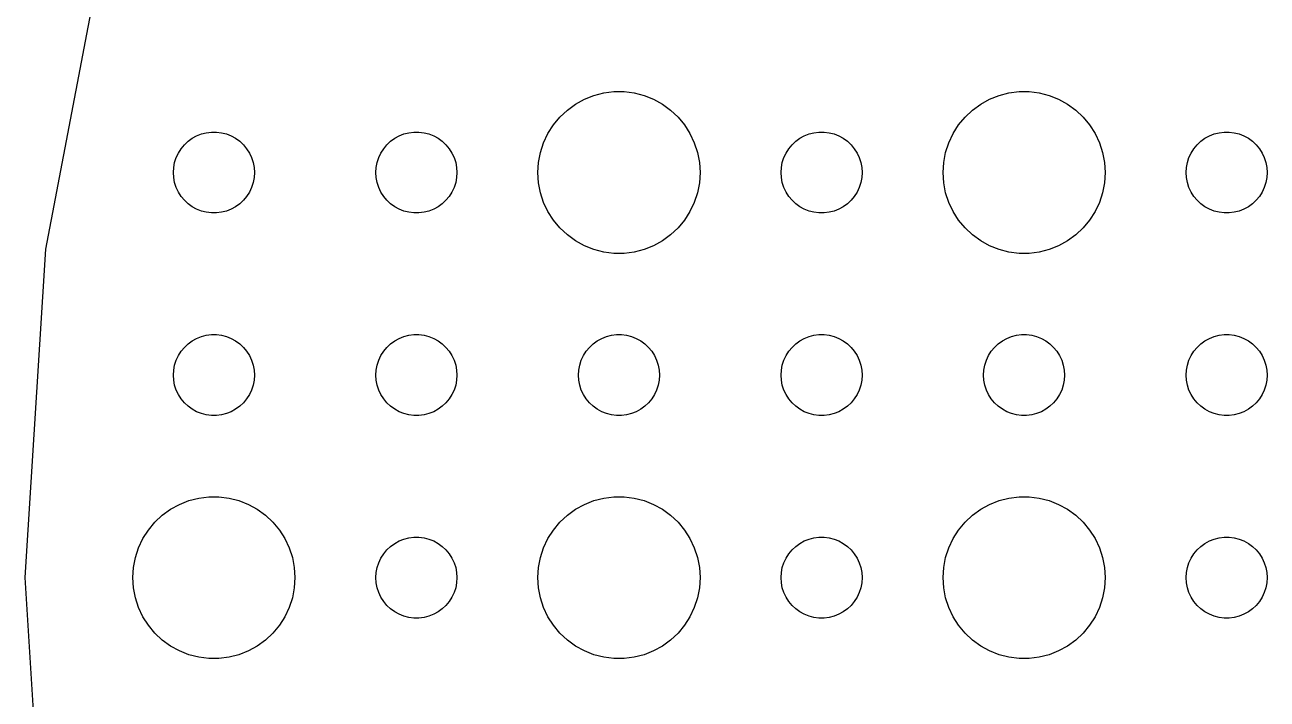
# Model space of a CAD drawing. Header units: metres. Extents: x -97 to 97, y -97 to 97.
# Drawn here: x -97 to -51, y -4.5 to 20.47 of the extents above; entities that cross this region are included whole.
import ezdxf

# ---------------------------------------------------------------- set-up
doc = ezdxf.new("R2010")
doc.units = ezdxf.units.M

msp = doc.modelspace()

# ---------------------------------------------------------------- linework, layer by layer
for p, q in [((-93.9526, 24.1229), (-96.2351, 12.1573)), ((-75.927, 17.8532), (-75.5621, 17.9469)), ((-75.5621, 17.9469), (-75.1884, 17.9941)), ((-75.1884, 17.9941), (-74.8116, 17.9941)), ((-74.8116, 17.9941), (-74.4379, 17.9469)), ((-74.4379, 17.9469), (-74.073, 17.8532)), ((-60.927, 17.8532), (-60.5621, 17.9469)), ((-60.5621, 17.9469), (-60.1884, 17.9941)), ((-60.1884, 17.9941), (-59.8116, 17.9941)), ((-59.8116, 17.9941), (-59.4379, 17.9469)), ((-59.4379, 17.9469), (-59.0729, 17.8532)), ((-76.9123, 17.3115), (-76.6075, 17.533)), ((-76.6075, 17.533), (-76.2773, 17.7145)), ((-76.2773, 17.7145), (-75.927, 17.8532)), ((-74.073, 17.8532), (-73.7227, 17.7145)), ((-73.7227, 17.7145), (-73.3925, 17.533)), ((-73.3925, 17.533), (-73.0877, 17.3115)), ((-61.9123, 17.3115), (-61.6075, 17.533)), ((-61.6075, 17.533), (-61.2773, 17.7145)), ((-61.2773, 17.7145), (-60.927, 17.8532)), ((-59.0729, 17.8532), (-58.7227, 17.7145)), ((-58.7227, 17.7145), (-58.3925, 17.533)), ((-58.3925, 17.533), (-58.0877, 17.3115)), ((-77.427, 16.7634), (-77.1869, 17.0536)), ((-77.1869, 17.0536), (-76.9123, 17.3115)), ((-73.0877, 17.3115), (-72.8131, 17.0536)), ((-72.8131, 17.0536), (-72.573, 16.7634)), ((-62.427, 16.7634), (-62.1869, 17.0536)), ((-62.1869, 17.0536), (-61.9123, 17.3115)), ((-58.0877, 17.3115), (-57.8131, 17.0536)), ((-57.8131, 17.0536), (-57.5729, 16.7634)), ((-77.6289, 16.4453), (-77.427, 16.7634)), ((-72.573, 16.7634), (-72.3711, 16.4453)), ((-62.6289, 16.4453), (-62.427, 16.7634)), ((-57.5729, 16.7634), (-57.3711, 16.4453)), ((-91.0934, 16.0268), (-90.9561, 16.1558)), ((-90.9561, 16.1558), (-90.8037, 16.2665)), ((-90.8037, 16.2665), (-90.6387, 16.3572)), ((-90.6387, 16.3572), (-90.4635, 16.4266)), ((-90.4635, 16.4266), (-90.2811, 16.4734)), ((-90.2811, 16.4734), (-90.0942, 16.497)), ((-90.0942, 16.497), (-89.9058, 16.497)), ((-89.9058, 16.497), (-89.7189, 16.4734)), ((-89.7189, 16.4734), (-89.5365, 16.4266)), ((-89.5365, 16.4266), (-89.3613, 16.3572)), ((-89.3613, 16.3572), (-89.1963, 16.2665)), ((-89.1963, 16.2665), (-89.0439, 16.1558)), ((-89.0439, 16.1558), (-88.9065, 16.0268)), ((-83.5934, 16.0268), (-83.4561, 16.1558)), ((-83.4561, 16.1558), (-83.3037, 16.2665)), ((-83.3037, 16.2665), (-83.1387, 16.3572)), ((-83.1387, 16.3572), (-82.9635, 16.4266)), ((-82.9635, 16.4266), (-82.7811, 16.4734)), ((-82.7811, 16.4734), (-82.5942, 16.497)), ((-82.5942, 16.497), (-82.4058, 16.497)), ((-82.4058, 16.497), (-82.2189, 16.4734)), ((-82.2189, 16.4734), (-82.0365, 16.4266)), ((-82.0365, 16.4266), (-81.8613, 16.3572)), ((-81.8613, 16.3572), (-81.6963, 16.2665)), ((-81.6963, 16.2665), (-81.5439, 16.1558)), ((-81.5439, 16.1558), (-81.4065, 16.0268)), ((-77.9057, 15.7461), (-77.7893, 16.1044)), ((-77.7893, 16.1044), (-77.6289, 16.4453)), ((-72.3711, 16.4453), (-72.2107, 16.1044)), ((-72.2107, 16.1044), (-72.0943, 15.7461)), ((-68.5934, 16.0268), (-68.4561, 16.1558)), ((-68.4561, 16.1558), (-68.3037, 16.2665)), ((-68.3037, 16.2665), (-68.1387, 16.3572)), ((-68.1387, 16.3572), (-67.9635, 16.4266)), ((-67.9635, 16.4266), (-67.7811, 16.4734)), ((-67.7811, 16.4734), (-67.5942, 16.497)), ((-67.5942, 16.497), (-67.4058, 16.497)), ((-67.4058, 16.497), (-67.2189, 16.4734)), ((-67.2189, 16.4734), (-67.0365, 16.4266)), ((-67.0365, 16.4266), (-66.8613, 16.3572)), ((-66.8613, 16.3572), (-66.6963, 16.2665)), ((-66.6963, 16.2665), (-66.5439, 16.1558)), ((-66.5439, 16.1558), (-66.4065, 16.0268)), ((-62.9057, 15.7461), (-62.7893, 16.1044)), ((-62.7893, 16.1044), (-62.6289, 16.4453)), ((-57.3711, 16.4453), (-57.2107, 16.1044)), ((-57.2107, 16.1044), (-57.0942, 15.7461)), ((-53.5934, 16.0268), (-53.4561, 16.1558)), ((-53.4561, 16.1558), (-53.3037, 16.2665)), ((-53.3037, 16.2665), (-53.1387, 16.3572)), ((-53.1387, 16.3572), (-52.9635, 16.4266)), ((-52.9635, 16.4266), (-52.7811, 16.4734)), ((-52.7811, 16.4734), (-52.5942, 16.497)), ((-52.5942, 16.497), (-52.4058, 16.497)), ((-52.4058, 16.497), (-52.2189, 16.4734)), ((-52.2189, 16.4734), (-52.0365, 16.4266)), ((-52.0365, 16.4266), (-51.8613, 16.3572)), ((-51.8613, 16.3572), (-51.6963, 16.2665)), ((-51.6963, 16.2665), (-51.5439, 16.1558)), ((-51.5439, 16.1558), (-51.4065, 16.0268)), ((-91.3947, 15.5522), (-91.3145, 15.7226)), ((-91.3145, 15.7226), (-91.2135, 15.8817)), ((-91.2135, 15.8817), (-91.0934, 16.0268)), ((-88.9065, 16.0268), (-88.7865, 15.8817)), ((-88.7865, 15.8817), (-88.6855, 15.7226)), ((-88.6855, 15.7226), (-88.6053, 15.5522)), ((-83.8947, 15.5522), (-83.8145, 15.7226)), ((-83.8145, 15.7226), (-83.7135, 15.8817)), ((-83.7135, 15.8817), (-83.5934, 16.0268)), ((-81.4065, 16.0268), (-81.2865, 15.8817)), ((-81.2865, 15.8817), (-81.1855, 15.7226)), ((-81.1855, 15.7226), (-81.1053, 15.5522)), ((-77.9763, 15.376), (-77.9057, 15.7461)), ((-72.0943, 15.7461), (-72.0237, 15.376)), ((-68.8947, 15.5522), (-68.8145, 15.7226)), ((-68.8145, 15.7226), (-68.7135, 15.8817)), ((-68.7135, 15.8817), (-68.5934, 16.0268)), ((-66.4065, 16.0268), (-66.2865, 15.8817)), ((-66.2865, 15.8817), (-66.1855, 15.7226)), ((-66.1855, 15.7226), (-66.1053, 15.5522)), ((-62.9763, 15.376), (-62.9057, 15.7461)), ((-57.0942, 15.7461), (-57.0237, 15.376)), ((-53.8947, 15.5522), (-53.8145, 15.7226)), ((-53.8145, 15.7226), (-53.7135, 15.8817)), ((-53.7135, 15.8817), (-53.5934, 16.0268)), ((-51.4065, 16.0268), (-51.2865, 15.8817)), ((-51.2865, 15.8817), (-51.1855, 15.7226)), ((-51.1855, 15.7226), (-51.1053, 15.5522)), ((-91.5, 15), (-91.4882, 15.188)), ((-91.4882, 15.188), (-91.4529, 15.373)), ((-91.4529, 15.373), (-91.3947, 15.5522)), ((-88.6053, 15.5522), (-88.5471, 15.373)), ((-88.5471, 15.373), (-88.5118, 15.188)), ((-88.5118, 15.188), (-88.5, 15)), ((-84, 15), (-83.9882, 15.188)), ((-83.9882, 15.188), (-83.9529, 15.373)), ((-83.9529, 15.373), (-83.8947, 15.5522)), ((-81.1053, 15.5522), (-81.0471, 15.373)), ((-81.0471, 15.373), (-81.0118, 15.188)), ((-81.0118, 15.188), (-81, 15)), ((-78, 15), (-77.9763, 15.376)), ((-72.0237, 15.376), (-72, 15)), ((-69, 15), (-68.9882, 15.188)), ((-68.9882, 15.188), (-68.9529, 15.373)), ((-68.9529, 15.373), (-68.8947, 15.5522)), ((-66.1053, 15.5522), (-66.0471, 15.373)), ((-66.0471, 15.373), (-66.0118, 15.188)), ((-66.0118, 15.188), (-66, 15)), ((-63, 15), (-62.9763, 15.376)), ((-57.0237, 15.376), (-57, 15)), ((-54, 15), (-53.9882, 15.188)), ((-53.9882, 15.188), (-53.9529, 15.373)), ((-53.9529, 15.373), (-53.8947, 15.5522)), ((-51.1053, 15.5522), (-51.0471, 15.373)), ((-51.0471, 15.373), (-51.0118, 15.188)), ((-51.0118, 15.188), (-51, 15)), ((-91.4882, 14.812), (-91.5, 15)), ((-91.4529, 14.627), (-91.4882, 14.812)), ((-88.5118, 14.812), (-88.5471, 14.627)), ((-88.5, 15), (-88.5118, 14.812)), ((-83.9882, 14.812), (-84, 15)), ((-83.9529, 14.627), (-83.9882, 14.812)), ((-81.0118, 14.812), (-81.0471, 14.627)), ((-81, 15), (-81.0118, 14.812)), ((-77.9763, 14.624), (-78, 15)), ((-72, 15), (-72.0237, 14.624)), ((-68.9882, 14.812), (-69, 15)), ((-68.9529, 14.627), (-68.9882, 14.812)), ((-66.0118, 14.812), (-66.0471, 14.627)), ((-66, 15), (-66.0118, 14.812)), ((-62.9763, 14.624), (-63, 15)), ((-57, 15), (-57.0237, 14.624)), ((-53.9882, 14.812), (-54, 15)), ((-53.9529, 14.627), (-53.9882, 14.812)), ((-51.0118, 14.812), (-51.0471, 14.627)), ((-51, 15), (-51.0118, 14.812)), ((-91.3947, 14.4478), (-91.4529, 14.627)), ((-91.3145, 14.2774), (-91.3947, 14.4478)), ((-91.2135, 14.1183), (-91.3145, 14.2774)), ((-88.6855, 14.2774), (-88.7865, 14.1183)), ((-88.6053, 14.4478), (-88.6855, 14.2774)), ((-88.5471, 14.627), (-88.6053, 14.4478)), ((-83.8947, 14.4478), (-83.9529, 14.627)), ((-83.8145, 14.2774), (-83.8947, 14.4478)), ((-83.7135, 14.1183), (-83.8145, 14.2774)), ((-81.1855, 14.2774), (-81.2865, 14.1183)), ((-81.1053, 14.4478), (-81.1855, 14.2774)), ((-81.0471, 14.627), (-81.1053, 14.4478)), ((-77.9057, 14.2539), (-77.9763, 14.624)), ((-72.0237, 14.624), (-72.0943, 14.2539)), ((-68.8947, 14.4478), (-68.9529, 14.627)), ((-68.8145, 14.2774), (-68.8947, 14.4478)), ((-68.7135, 14.1183), (-68.8145, 14.2774)), ((-66.1855, 14.2774), (-66.2865, 14.1183)), ((-66.1053, 14.4478), (-66.1855, 14.2774)), ((-66.0471, 14.627), (-66.1053, 14.4478)), ((-62.9057, 14.2539), (-62.9763, 14.624)), ((-57.0237, 14.624), (-57.0942, 14.2539)), ((-53.8947, 14.4478), (-53.9529, 14.627)), ((-53.8145, 14.2774), (-53.8947, 14.4478)), ((-53.7135, 14.1183), (-53.8145, 14.2774)), ((-51.1855, 14.2774), (-51.2865, 14.1183)), ((-51.1053, 14.4478), (-51.1855, 14.2774)), ((-51.0471, 14.627), (-51.1053, 14.4478)), ((-91.0934, 13.9732), (-91.2135, 14.1183)), ((-90.9561, 13.8442), (-91.0934, 13.9732)), ((-90.8037, 13.7335), (-90.9561, 13.8442)), ((-89.0439, 13.8442), (-89.1963, 13.7335)), ((-88.9065, 13.9732), (-89.0439, 13.8442)), ((-88.7865, 14.1183), (-88.9065, 13.9732)), ((-83.5934, 13.9732), (-83.7135, 14.1183)), ((-83.4561, 13.8442), (-83.5934, 13.9732)), ((-83.3037, 13.7335), (-83.4561, 13.8442)), ((-81.5439, 13.8442), (-81.6963, 13.7335)), ((-81.4065, 13.9732), (-81.5439, 13.8442)), ((-81.2865, 14.1183), (-81.4065, 13.9732)), ((-77.7893, 13.8956), (-77.9057, 14.2539)), ((-77.6289, 13.5547), (-77.7893, 13.8956)), ((-72.2107, 13.8956), (-72.3711, 13.5547)), ((-72.0943, 14.2539), (-72.2107, 13.8956)), ((-68.5934, 13.9732), (-68.7135, 14.1183)), ((-68.4561, 13.8442), (-68.5934, 13.9732)), ((-68.3037, 13.7335), (-68.4561, 13.8442)), ((-66.5439, 13.8442), (-66.6963, 13.7335)), ((-66.4065, 13.9732), (-66.5439, 13.8442)), ((-66.2865, 14.1183), (-66.4065, 13.9732)), ((-62.7893, 13.8956), (-62.9057, 14.2539)), ((-62.6289, 13.5547), (-62.7893, 13.8956)), ((-57.2107, 13.8956), (-57.3711, 13.5547)), ((-57.0942, 14.2539), (-57.2107, 13.8956)), ((-53.5934, 13.9732), (-53.7135, 14.1183)), ((-53.4561, 13.8442), (-53.5934, 13.9732)), ((-53.3037, 13.7335), (-53.4561, 13.8442)), ((-51.5439, 13.8442), (-51.6963, 13.7335)), ((-51.4065, 13.9732), (-51.5439, 13.8442)), ((-51.2865, 14.1183), (-51.4065, 13.9732)), ((-90.6387, 13.6427), (-90.8037, 13.7335)), ((-90.4635, 13.5734), (-90.6387, 13.6427)), ((-90.2811, 13.5266), (-90.4635, 13.5734)), ((-90.0942, 13.5029), (-90.2811, 13.5266)), ((-89.9058, 13.5029), (-90.0942, 13.5029)), ((-89.7189, 13.5266), (-89.9058, 13.5029)), ((-89.5365, 13.5734), (-89.7189, 13.5266)), ((-89.3613, 13.6427), (-89.5365, 13.5734)), ((-89.1963, 13.7335), (-89.3613, 13.6427)), ((-83.1387, 13.6427), (-83.3037, 13.7335)), ((-82.9635, 13.5734), (-83.1387, 13.6427)), ((-82.7811, 13.5266), (-82.9635, 13.5734)), ((-82.5942, 13.5029), (-82.7811, 13.5266)), ((-82.4058, 13.5029), (-82.5942, 13.5029)), ((-82.2189, 13.5266), (-82.4058, 13.5029)), ((-82.0365, 13.5734), (-82.2189, 13.5266)), ((-81.8613, 13.6427), (-82.0365, 13.5734)), ((-81.6963, 13.7335), (-81.8613, 13.6427)), ((-77.427, 13.2366), (-77.6289, 13.5547)), ((-72.3711, 13.5547), (-72.573, 13.2366)), ((-68.1387, 13.6427), (-68.3037, 13.7335)), ((-67.9635, 13.5734), (-68.1387, 13.6427)), ((-67.7811, 13.5266), (-67.9635, 13.5734)), ((-67.5942, 13.5029), (-67.7811, 13.5266)), ((-67.4058, 13.5029), (-67.5942, 13.5029)), ((-67.2189, 13.5266), (-67.4058, 13.5029)), ((-67.0365, 13.5734), (-67.2189, 13.5266)), ((-66.8613, 13.6427), (-67.0365, 13.5734)), ((-66.6963, 13.7335), (-66.8613, 13.6427)), ((-62.427, 13.2366), (-62.6289, 13.5547)), ((-57.3711, 13.5547), (-57.5729, 13.2366)), ((-53.1387, 13.6427), (-53.3037, 13.7335)), ((-52.9635, 13.5734), (-53.1387, 13.6427)), ((-52.7811, 13.5266), (-52.9635, 13.5734)), ((-52.5942, 13.5029), (-52.7811, 13.5266)), ((-52.4058, 13.5029), (-52.5942, 13.5029)), ((-52.2189, 13.5266), (-52.4058, 13.5029)), ((-52.0365, 13.5734), (-52.2189, 13.5266)), ((-51.8613, 13.6427), (-52.0365, 13.5734)), ((-51.6963, 13.7335), (-51.8613, 13.6427)), ((-77.1869, 12.9464), (-77.427, 13.2366)), ((-76.9123, 12.6884), (-77.1869, 12.9464)), ((-72.8131, 12.9464), (-73.0877, 12.6884)), ((-72.573, 13.2366), (-72.8131, 12.9464)), ((-62.1869, 12.9464), (-62.427, 13.2366)), ((-61.9123, 12.6884), (-62.1869, 12.9464)), ((-57.8131, 12.9464), (-58.0877, 12.6884)), ((-57.5729, 13.2366), (-57.8131, 12.9464)), ((-76.6075, 12.467), (-76.9123, 12.6884)), ((-76.2773, 12.2855), (-76.6075, 12.467)), ((-73.3925, 12.467), (-73.7227, 12.2855)), ((-73.0877, 12.6884), (-73.3925, 12.467)), ((-61.6075, 12.467), (-61.9123, 12.6884)), ((-61.2773, 12.2855), (-61.6075, 12.467)), ((-58.3925, 12.467), (-58.7227, 12.2855)), ((-58.0877, 12.6884), (-58.3925, 12.467)), ((-96.2351, 12.1573), (-97, 0)), ((-75.927, 12.1468), (-76.2773, 12.2855)), ((-75.5621, 12.0531), (-75.927, 12.1468)), ((-75.1884, 12.0059), (-75.5621, 12.0531)), ((-74.8116, 12.0059), (-75.1884, 12.0059)), ((-74.4379, 12.0531), (-74.8116, 12.0059)), ((-74.073, 12.1468), (-74.4379, 12.0531)), ((-73.7227, 12.2855), (-74.073, 12.1468)), ((-60.927, 12.1468), (-61.2773, 12.2855)), ((-60.5621, 12.0531), (-60.927, 12.1468)), ((-60.1884, 12.0059), (-60.5621, 12.0531)), ((-59.8116, 12.0059), (-60.1884, 12.0059)), ((-59.4379, 12.0531), (-59.8116, 12.0059)), ((-59.0729, 12.1468), (-59.4379, 12.0531)), ((-58.7227, 12.2855), (-59.0729, 12.1468)), ((-90.9561, 8.65576), (-90.8037, 8.76648)), ((-90.8037, 8.76648), (-90.6387, 8.85724)), ((-90.6387, 8.85724), (-90.4635, 8.92657)), ((-90.4635, 8.92657), (-90.2811, 8.97342)), ((-90.2811, 8.97342), (-90.0942, 8.99704)), ((-90.0942, 8.99704), (-89.9058, 8.99704)), ((-89.9058, 8.99704), (-89.7189, 8.97342)), ((-89.7189, 8.97342), (-89.5365, 8.92657)), ((-89.5365, 8.92657), (-89.3613, 8.85724)), ((-89.3613, 8.85724), (-89.1963, 8.76648)), ((-89.1963, 8.76648), (-89.0439, 8.65576)), ((-83.4561, 8.65576), (-83.3037, 8.76648)), ((-83.3037, 8.76648), (-83.1387, 8.85724)), ((-83.1387, 8.85724), (-82.9635, 8.92657)), ((-82.9635, 8.92657), (-82.7811, 8.97342)), ((-82.7811, 8.97342), (-82.5942, 8.99704)), ((-82.5942, 8.99704), (-82.4058, 8.99704)), ((-82.4058, 8.99704), (-82.2189, 8.97342)), ((-82.2189, 8.97342), (-82.0365, 8.92657)), ((-82.0365, 8.92657), (-81.8613, 8.85724)), ((-81.8613, 8.85724), (-81.6963, 8.76648)), ((-81.6963, 8.76648), (-81.5439, 8.65576)), ((-75.9561, 8.65576), (-75.8037, 8.76648)), ((-75.8037, 8.76648), (-75.6387, 8.85724)), ((-75.6387, 8.85724), (-75.4635, 8.92657)), ((-75.4635, 8.92657), (-75.2811, 8.97342)), ((-75.2811, 8.97342), (-75.0942, 8.99704)), ((-75.0942, 8.99704), (-74.9058, 8.99704)), ((-74.9058, 8.99704), (-74.7189, 8.97342)), ((-74.7189, 8.97342), (-74.5365, 8.92657)), ((-74.5365, 8.92657), (-74.3613, 8.85724)), ((-74.3613, 8.85724), (-74.1963, 8.76648)), ((-74.1963, 8.76648), (-74.0439, 8.65576)), ((-68.4561, 8.65576), (-68.3037, 8.76648)), ((-68.3037, 8.76648), (-68.1387, 8.85724)), ((-68.1387, 8.85724), (-67.9635, 8.92657)), ((-67.9635, 8.92657), (-67.7811, 8.97342)), ((-67.7811, 8.97342), (-67.5942, 8.99704)), ((-67.5942, 8.99704), (-67.4058, 8.99704)), ((-67.4058, 8.99704), (-67.2189, 8.97342)), ((-67.2189, 8.97342), (-67.0365, 8.92657)), ((-67.0365, 8.92657), (-66.8613, 8.85724)), ((-66.8613, 8.85724), (-66.6963, 8.76648)), ((-66.6963, 8.76648), (-66.5439, 8.65576)), ((-60.9561, 8.65576), (-60.8037, 8.76648)), ((-60.8037, 8.76648), (-60.6387, 8.85724)), ((-60.6387, 8.85724), (-60.4635, 8.92657)), ((-60.4635, 8.92657), (-60.2811, 8.97342)), ((-60.2811, 8.97342), (-60.0942, 8.99704)), ((-60.0942, 8.99704), (-59.9058, 8.99704)), ((-59.9058, 8.99704), (-59.7189, 8.97342)), ((-59.7189, 8.97342), (-59.5365, 8.92657)), ((-59.5365, 8.92657), (-59.3613, 8.85724)), ((-59.3613, 8.85724), (-59.1963, 8.76648)), ((-59.1963, 8.76648), (-59.0439, 8.65576)), ((-53.4561, 8.65576), (-53.3037, 8.76648)), ((-53.3037, 8.76648), (-53.1387, 8.85724)), ((-53.1387, 8.85724), (-52.9635, 8.92657)), ((-52.9635, 8.92657), (-52.7811, 8.97342)), ((-52.7811, 8.97342), (-52.5942, 8.99704)), ((-52.5942, 8.99704), (-52.4058, 8.99704)), ((-52.4058, 8.99704), (-52.2189, 8.97342)), ((-52.2189, 8.97342), (-52.0365, 8.92657)), ((-52.0365, 8.92657), (-51.8613, 8.85724)), ((-51.8613, 8.85724), (-51.6963, 8.76648)), ((-51.6963, 8.76648), (-51.5439, 8.65576)), ((-91.3145, 8.22263), (-91.2135, 8.38167)), ((-91.2135, 8.38167), (-91.0934, 8.52681)), ((-91.0934, 8.52681), (-90.9561, 8.65576)), ((-89.0439, 8.65576), (-88.9065, 8.52681)), ((-88.9065, 8.52681), (-88.7865, 8.38167)), ((-88.7865, 8.38167), (-88.6855, 8.22263)), ((-83.8145, 8.22263), (-83.7135, 8.38167)), ((-83.7135, 8.38167), (-83.5934, 8.52681)), ((-83.5934, 8.52681), (-83.4561, 8.65576)), ((-81.5439, 8.65576), (-81.4065, 8.52681)), ((-81.4065, 8.52681), (-81.2865, 8.38167)), ((-81.2865, 8.38167), (-81.1855, 8.22263)), ((-76.3145, 8.22263), (-76.2135, 8.38167)), ((-76.2135, 8.38167), (-76.0934, 8.52681)), ((-76.0934, 8.52681), (-75.9561, 8.65576)), ((-74.0439, 8.65576), (-73.9065, 8.52681)), ((-73.9065, 8.52681), (-73.7865, 8.38167)), ((-73.7865, 8.38167), (-73.6855, 8.22263)), ((-68.8145, 8.22263), (-68.7135, 8.38167)), ((-68.7135, 8.38167), (-68.5934, 8.52681)), ((-68.5934, 8.52681), (-68.4561, 8.65576)), ((-66.5439, 8.65576), (-66.4065, 8.52681)), ((-66.4065, 8.52681), (-66.2865, 8.38167)), ((-66.2865, 8.38167), (-66.1855, 8.22263)), ((-61.3145, 8.22263), (-61.2135, 8.38167)), ((-61.2135, 8.38167), (-61.0934, 8.52681)), ((-61.0934, 8.52681), (-60.9561, 8.65576)), ((-59.0439, 8.65576), (-58.9065, 8.52681)), ((-58.9065, 8.52681), (-58.7865, 8.38167)), ((-58.7865, 8.38167), (-58.6855, 8.22263)), ((-53.8145, 8.22263), (-53.7135, 8.38167)), ((-53.7135, 8.38167), (-53.5934, 8.52681)), ((-53.5934, 8.52681), (-53.4561, 8.65576)), ((-51.5439, 8.65576), (-51.4065, 8.52681)), ((-51.4065, 8.52681), (-51.2865, 8.38167)), ((-51.2865, 8.38167), (-51.1855, 8.22263)), ((-91.4882, 7.68799), (-91.4529, 7.87303)), ((-91.4529, 7.87303), (-91.3947, 8.05219)), ((-91.3947, 8.05219), (-91.3145, 8.22263)), ((-88.6855, 8.22263), (-88.6053, 8.05219)), ((-88.6053, 8.05219), (-88.5471, 7.87303)), ((-88.5471, 7.87303), (-88.5118, 7.68799)), ((-83.9882, 7.68799), (-83.9529, 7.87303)), ((-83.9529, 7.87303), (-83.8947, 8.05219)), ((-83.8947, 8.05219), (-83.8145, 8.22263)), ((-81.1855, 8.22263), (-81.1053, 8.05219)), ((-81.1053, 8.05219), (-81.0471, 7.87303)), ((-81.0471, 7.87303), (-81.0118, 7.68799)), ((-76.4882, 7.68799), (-76.4529, 7.87303)), ((-76.4529, 7.87303), (-76.3947, 8.05219)), ((-76.3947, 8.05219), (-76.3145, 8.22263)), ((-73.6855, 8.22263), (-73.6053, 8.05219)), ((-73.6053, 8.05219), (-73.5471, 7.87303)), ((-73.5471, 7.87303), (-73.5118, 7.68799)), ((-68.9882, 7.68799), (-68.9529, 7.87303)), ((-68.9529, 7.87303), (-68.8947, 8.05219)), ((-68.8947, 8.05219), (-68.8145, 8.22263)), ((-66.1855, 8.22263), (-66.1053, 8.05219)), ((-66.1053, 8.05219), (-66.0471, 7.87303)), ((-66.0471, 7.87303), (-66.0118, 7.68799)), ((-61.4882, 7.68799), (-61.4529, 7.87303)), ((-61.4529, 7.87303), (-61.3947, 8.05219)), ((-61.3947, 8.05219), (-61.3145, 8.22263)), ((-58.6855, 8.22263), (-58.6053, 8.05219)), ((-58.6053, 8.05219), (-58.5471, 7.87303)), ((-58.5471, 7.87303), (-58.5118, 7.68799)), ((-53.9882, 7.68799), (-53.9529, 7.87303)), ((-53.9529, 7.87303), (-53.8947, 8.05219)), ((-53.8947, 8.05219), (-53.8145, 8.22263)), ((-51.1855, 8.22263), (-51.1053, 8.05219)), ((-51.1053, 8.05219), (-51.0471, 7.87303)), ((-51.0471, 7.87303), (-51.0118, 7.68799)), ((-91.5, 7.5), (-91.4882, 7.68799)), ((-91.4882, 7.312), (-91.5, 7.5)), ((-88.5118, 7.68799), (-88.5, 7.5)), ((-88.5, 7.5), (-88.5118, 7.312)), ((-84, 7.5), (-83.9882, 7.68799)), ((-83.9882, 7.312), (-84, 7.5)), ((-81.0118, 7.68799), (-81, 7.5)), ((-81, 7.5), (-81.0118, 7.312)), ((-76.5, 7.5), (-76.4882, 7.68799)), ((-76.4882, 7.312), (-76.5, 7.5)), ((-73.5118, 7.68799), (-73.5, 7.5)), ((-73.5, 7.5), (-73.5118, 7.312)), ((-69, 7.5), (-68.9882, 7.68799)), ((-68.9882, 7.312), (-69, 7.5)), ((-66.0118, 7.68799), (-66, 7.5)), ((-66, 7.5), (-66.0118, 7.312)), ((-61.5, 7.5), (-61.4882, 7.68799)), ((-61.4882, 7.312), (-61.5, 7.5)), ((-58.5118, 7.68799), (-58.5, 7.5)), ((-58.5, 7.5), (-58.5118, 7.312)), ((-54, 7.5), (-53.9882, 7.68799)), ((-53.9882, 7.312), (-54, 7.5)), ((-51.0118, 7.68799), (-51, 7.5)), ((-51, 7.5), (-51.0118, 7.312)), ((-91.4529, 7.12695), (-91.4882, 7.312)), ((-91.3947, 6.9478), (-91.4529, 7.12695)), ((-91.3145, 6.77736), (-91.3947, 6.9478)), ((-88.6053, 6.9478), (-88.6855, 6.77736)), ((-88.5471, 7.12695), (-88.6053, 6.9478)), ((-88.5118, 7.312), (-88.5471, 7.12695)), ((-83.9529, 7.12695), (-83.9882, 7.312)), ((-83.8947, 6.9478), (-83.9529, 7.12695)), ((-83.8145, 6.77736), (-83.8947, 6.9478)), ((-81.1053, 6.9478), (-81.1855, 6.77736)), ((-81.0471, 7.12695), (-81.1053, 6.9478)), ((-81.0118, 7.312), (-81.0471, 7.12695)), ((-76.4529, 7.12695), (-76.4882, 7.312)), ((-76.3947, 6.9478), (-76.4529, 7.12695)), ((-76.3145, 6.77736), (-76.3947, 6.9478)), ((-73.6053, 6.9478), (-73.6855, 6.77736)), ((-73.5471, 7.12695), (-73.6053, 6.9478)), ((-73.5118, 7.312), (-73.5471, 7.12695)), ((-68.9529, 7.12695), (-68.9882, 7.312)), ((-68.8947, 6.9478), (-68.9529, 7.12695)), ((-68.8145, 6.77736), (-68.8947, 6.9478)), ((-66.1053, 6.9478), (-66.1855, 6.77736)), ((-66.0471, 7.12695), (-66.1053, 6.9478)), ((-66.0118, 7.312), (-66.0471, 7.12695)), ((-61.4529, 7.12695), (-61.4882, 7.312)), ((-61.3947, 6.9478), (-61.4529, 7.12695)), ((-61.3145, 6.77736), (-61.3947, 6.9478)), ((-58.6053, 6.9478), (-58.6855, 6.77736)), ((-58.5471, 7.12695), (-58.6053, 6.9478)), ((-58.5118, 7.312), (-58.5471, 7.12695)), ((-53.9529, 7.12695), (-53.9882, 7.312)), ((-53.8947, 6.9478), (-53.9529, 7.12695)), ((-53.8145, 6.77736), (-53.8947, 6.9478)), ((-51.1053, 6.9478), (-51.1855, 6.77736)), ((-51.0471, 7.12695), (-51.1053, 6.9478)), ((-51.0118, 7.312), (-51.0471, 7.12695)), ((-91.2135, 6.61832), (-91.3145, 6.77736)), ((-91.0934, 6.47318), (-91.2135, 6.61832)), ((-90.9561, 6.34422), (-91.0934, 6.47318)), ((-88.9065, 6.47318), (-89.0439, 6.34422)), ((-88.7865, 6.61832), (-88.9065, 6.47318)), ((-88.6855, 6.77736), (-88.7865, 6.61832)), ((-83.7135, 6.61832), (-83.8145, 6.77736)), ((-83.5934, 6.47318), (-83.7135, 6.61832)), ((-83.4561, 6.34422), (-83.5934, 6.47318)), ((-81.4065, 6.47318), (-81.5439, 6.34422)), ((-81.2865, 6.61832), (-81.4065, 6.47318)), ((-81.1855, 6.77736), (-81.2865, 6.61832)), ((-76.2135, 6.61832), (-76.3145, 6.77736)), ((-76.0934, 6.47318), (-76.2135, 6.61832)), ((-75.9561, 6.34422), (-76.0934, 6.47318)), ((-73.9065, 6.47318), (-74.0439, 6.34422)), ((-73.7865, 6.61832), (-73.9065, 6.47318)), ((-73.6855, 6.77736), (-73.7865, 6.61832)), ((-68.7135, 6.61832), (-68.8145, 6.77736)), ((-68.5934, 6.47318), (-68.7135, 6.61832)), ((-68.4561, 6.34422), (-68.5934, 6.47318)), ((-66.4065, 6.47318), (-66.5439, 6.34422)), ((-66.2865, 6.61832), (-66.4065, 6.47318)), ((-66.1855, 6.77736), (-66.2865, 6.61832)), ((-61.2135, 6.61832), (-61.3145, 6.77736)), ((-61.0934, 6.47318), (-61.2135, 6.61832)), ((-60.9561, 6.34422), (-61.0934, 6.47318)), ((-58.9065, 6.47318), (-59.0439, 6.34422)), ((-58.7865, 6.61832), (-58.9065, 6.47318)), ((-58.6855, 6.77736), (-58.7865, 6.61832)), ((-53.7135, 6.61832), (-53.8145, 6.77736)), ((-53.5934, 6.47318), (-53.7135, 6.61832)), ((-53.4561, 6.34422), (-53.5934, 6.47318)), ((-51.4065, 6.47318), (-51.5439, 6.34422)), ((-51.2865, 6.61832), (-51.4065, 6.47318)), ((-51.1855, 6.77736), (-51.2865, 6.61832)), ((-90.8037, 6.23351), (-90.9561, 6.34422)), ((-90.6387, 6.14275), (-90.8037, 6.23351)), ((-90.4635, 6.07341), (-90.6387, 6.14275)), ((-90.2811, 6.02657), (-90.4635, 6.07341)), ((-90.0942, 6.00294), (-90.2811, 6.02657)), ((-89.9058, 6.00294), (-90.0942, 6.00294)), ((-89.7189, 6.02657), (-89.9058, 6.00294)), ((-89.5365, 6.07341), (-89.7189, 6.02657)), ((-89.3613, 6.14275), (-89.5365, 6.07341)), ((-89.1963, 6.23351), (-89.3613, 6.14275)), ((-89.0439, 6.34422), (-89.1963, 6.23351)), ((-83.3037, 6.23351), (-83.4561, 6.34422)), ((-83.1387, 6.14275), (-83.3037, 6.23351)), ((-82.9635, 6.07341), (-83.1387, 6.14275)), ((-82.7811, 6.02657), (-82.9635, 6.07341)), ((-82.5942, 6.00294), (-82.7811, 6.02657)), ((-82.4058, 6.00294), (-82.5942, 6.00294)), ((-82.2189, 6.02657), (-82.4058, 6.00294)), ((-82.0365, 6.07341), (-82.2189, 6.02657)), ((-81.8613, 6.14275), (-82.0365, 6.07341)), ((-81.6963, 6.23351), (-81.8613, 6.14275)), ((-81.5439, 6.34422), (-81.6963, 6.23351)), ((-75.8037, 6.23351), (-75.9561, 6.34422)), ((-75.6387, 6.14275), (-75.8037, 6.23351)), ((-75.4635, 6.07341), (-75.6387, 6.14275)), ((-75.2811, 6.02657), (-75.4635, 6.07341)), ((-75.0942, 6.00294), (-75.2811, 6.02657)), ((-74.9058, 6.00294), (-75.0942, 6.00294)), ((-74.7189, 6.02657), (-74.9058, 6.00294)), ((-74.5365, 6.07341), (-74.7189, 6.02657)), ((-74.3613, 6.14275), (-74.5365, 6.07341)), ((-74.1963, 6.23351), (-74.3613, 6.14275)), ((-74.0439, 6.34422), (-74.1963, 6.23351)), ((-68.3037, 6.23351), (-68.4561, 6.34422)), ((-68.1387, 6.14275), (-68.3037, 6.23351)), ((-67.9635, 6.07341), (-68.1387, 6.14275)), ((-67.7811, 6.02657), (-67.9635, 6.07341)), ((-67.5942, 6.00294), (-67.7811, 6.02657)), ((-67.4058, 6.00294), (-67.5942, 6.00294)), ((-67.2189, 6.02657), (-67.4058, 6.00294)), ((-67.0365, 6.07341), (-67.2189, 6.02657)), ((-66.8613, 6.14275), (-67.0365, 6.07341)), ((-66.6963, 6.23351), (-66.8613, 6.14275)), ((-66.5439, 6.34422), (-66.6963, 6.23351)), ((-60.8037, 6.23351), (-60.9561, 6.34422)), ((-60.6387, 6.14275), (-60.8037, 6.23351)), ((-60.4635, 6.07341), (-60.6387, 6.14275)), ((-60.2811, 6.02657), (-60.4635, 6.07341)), ((-60.0942, 6.00294), (-60.2811, 6.02657)), ((-59.9058, 6.00294), (-60.0942, 6.00294)), ((-59.7189, 6.02657), (-59.9058, 6.00294)), ((-59.5365, 6.07341), (-59.7189, 6.02657)), ((-59.3613, 6.14275), (-59.5365, 6.07341)), ((-59.1963, 6.23351), (-59.3613, 6.14275)), ((-59.0439, 6.34422), (-59.1963, 6.23351)), ((-53.3037, 6.23351), (-53.4561, 6.34422)), ((-53.1387, 6.14275), (-53.3037, 6.23351)), ((-52.9635, 6.07341), (-53.1387, 6.14275)), ((-52.7811, 6.02657), (-52.9635, 6.07341)), ((-52.5942, 6.00294), (-52.7811, 6.02657)), ((-52.4058, 6.00294), (-52.5942, 6.00294)), ((-52.2189, 6.02657), (-52.4058, 6.00294)), ((-52.0365, 6.07341), (-52.2189, 6.02657)), ((-51.8613, 6.14275), (-52.0365, 6.07341)), ((-51.6963, 6.23351), (-51.8613, 6.14275)), ((-51.5439, 6.34422), (-51.6963, 6.23351)), ((-91.2773, 2.71448), (-90.927, 2.85316)), ((-90.927, 2.85316), (-90.5621, 2.94685)), ((-90.5621, 2.94685), (-90.1884, 2.99408)), ((-90.1884, 2.99408), (-89.8116, 2.99408)), ((-89.8116, 2.99408), (-89.4379, 2.94685)), ((-89.4379, 2.94685), (-89.073, 2.85316)), ((-89.073, 2.85316), (-88.7227, 2.71448)), ((-76.2773, 2.71448), (-75.927, 2.85316)), ((-75.927, 2.85316), (-75.5621, 2.94685)), ((-75.5621, 2.94685), (-75.1884, 2.99408)), ((-75.1884, 2.99408), (-74.8116, 2.99408)), ((-74.8116, 2.99408), (-74.4379, 2.94685)), ((-74.4379, 2.94685), (-74.073, 2.85316)), ((-74.073, 2.85316), (-73.7227, 2.71448)), ((-61.2773, 2.71448), (-60.927, 2.85316)), ((-60.927, 2.85316), (-60.5621, 2.94685)), ((-60.5621, 2.94685), (-60.1884, 2.99408)), ((-60.1884, 2.99408), (-59.8116, 2.99408)), ((-59.8116, 2.99408), (-59.4379, 2.94685)), ((-59.4379, 2.94685), (-59.0729, 2.85316)), ((-59.0729, 2.85316), (-58.7227, 2.71448)), ((-92.1869, 2.05363), (-91.9123, 2.31154)), ((-91.9123, 2.31154), (-91.6075, 2.53297)), ((-91.6075, 2.53297), (-91.2773, 2.71448)), ((-88.7227, 2.71448), (-88.3925, 2.53297)), ((-88.3925, 2.53297), (-88.0877, 2.31154)), ((-88.0877, 2.31154), (-87.8131, 2.05363)), ((-77.1869, 2.05363), (-76.9123, 2.31154)), ((-76.9123, 2.31154), (-76.6075, 2.53297)), ((-76.6075, 2.53297), (-76.2773, 2.71448)), ((-73.7227, 2.71448), (-73.3925, 2.53297)), ((-73.3925, 2.53297), (-73.0877, 2.31154)), ((-73.0877, 2.31154), (-72.8131, 2.05363)), ((-62.1869, 2.05363), (-61.9123, 2.31154)), ((-61.9123, 2.31154), (-61.6075, 2.53297)), ((-61.6075, 2.53297), (-61.2773, 2.71448)), ((-58.7227, 2.71448), (-58.3925, 2.53297)), ((-58.3925, 2.53297), (-58.0877, 2.31154)), ((-58.0877, 2.31154), (-57.8131, 2.05363)), ((-92.427, 1.76335), (-92.1869, 2.05363)), ((-87.8131, 2.05363), (-87.573, 1.76335)), ((-77.427, 1.76335), (-77.1869, 2.05363)), ((-72.8131, 2.05363), (-72.573, 1.76335)), ((-62.427, 1.76335), (-62.1869, 2.05363)), ((-57.8131, 2.05363), (-57.5729, 1.76335)), ((-92.7893, 1.10437), (-92.6289, 1.44525)), ((-92.6289, 1.44525), (-92.427, 1.76335)), ((-87.573, 1.76335), (-87.3711, 1.44525)), ((-87.3711, 1.44525), (-87.2107, 1.10437)), ((-83.1387, 1.35724), (-82.9635, 1.42657)), ((-82.9635, 1.42657), (-82.7811, 1.47342)), ((-82.7811, 1.47342), (-82.5942, 1.49704)), ((-82.5942, 1.49704), (-82.4058, 1.49704)), ((-82.4058, 1.49704), (-82.2189, 1.47342)), ((-82.2189, 1.47342), (-82.0365, 1.42657)), ((-82.0365, 1.42657), (-81.8613, 1.35724)), ((-77.7893, 1.10437), (-77.6289, 1.44525)), ((-77.6289, 1.44525), (-77.427, 1.76335)), ((-72.573, 1.76335), (-72.3711, 1.44525)), ((-72.3711, 1.44525), (-72.2107, 1.10437)), ((-68.1387, 1.35724), (-67.9635, 1.42657)), ((-67.9635, 1.42657), (-67.7811, 1.47342)), ((-67.7811, 1.47342), (-67.5942, 1.49704)), ((-67.5942, 1.49704), (-67.4058, 1.49704)), ((-67.4058, 1.49704), (-67.2189, 1.47342)), ((-67.2189, 1.47342), (-67.0365, 1.42657)), ((-67.0365, 1.42657), (-66.8613, 1.35724)), ((-62.7893, 1.10437), (-62.6289, 1.44525)), ((-62.6289, 1.44525), (-62.427, 1.76335)), ((-57.5729, 1.76335), (-57.3711, 1.44525)), ((-57.3711, 1.44525), (-57.2107, 1.10437)), ((-53.1387, 1.35724), (-52.9635, 1.42657)), ((-52.9635, 1.42657), (-52.7811, 1.47342)), ((-52.7811, 1.47342), (-52.5942, 1.49704)), ((-52.5942, 1.49704), (-52.4058, 1.49704)), ((-52.4058, 1.49704), (-52.2189, 1.47342)), ((-52.2189, 1.47342), (-52.0365, 1.42657)), ((-52.0365, 1.42657), (-51.8613, 1.35724)), ((-92.9057, 0.74606), (-92.7893, 1.10437)), ((-87.2107, 1.10437), (-87.0943, 0.74606)), ((-83.7135, 0.88167), (-83.5934, 1.02681)), ((-83.5934, 1.02681), (-83.4561, 1.15576)), ((-83.4561, 1.15576), (-83.3037, 1.26648)), ((-83.3037, 1.26648), (-83.1387, 1.35724)), ((-81.8613, 1.35724), (-81.6963, 1.26648)), ((-81.6963, 1.26648), (-81.5439, 1.15576)), ((-81.5439, 1.15576), (-81.4065, 1.02681)), ((-81.4065, 1.02681), (-81.2865, 0.88167)), ((-77.9057, 0.74606), (-77.7893, 1.10437)), ((-72.2107, 1.10437), (-72.0943, 0.74606)), ((-68.7135, 0.88167), (-68.5934, 1.02681)), ((-68.5934, 1.02681), (-68.4561, 1.15576)), ((-68.4561, 1.15576), (-68.3037, 1.26648)), ((-68.3037, 1.26648), (-68.1387, 1.35724)), ((-66.8613, 1.35724), (-66.6963, 1.26648)), ((-66.6963, 1.26648), (-66.5439, 1.15576)), ((-66.5439, 1.15576), (-66.4065, 1.02681)), ((-66.4065, 1.02681), (-66.2865, 0.88167)), ((-62.9057, 0.74606), (-62.7893, 1.10437)), ((-57.2107, 1.10437), (-57.0942, 0.74606)), ((-53.7135, 0.88167), (-53.5934, 1.02681)), ((-53.5934, 1.02681), (-53.4561, 1.15576)), ((-53.4561, 1.15576), (-53.3037, 1.26648)), ((-53.3037, 1.26648), (-53.1387, 1.35724)), ((-51.8613, 1.35724), (-51.6963, 1.26648)), ((-51.6963, 1.26648), (-51.5439, 1.15576)), ((-51.5439, 1.15576), (-51.4065, 1.02681)), ((-51.4065, 1.02681), (-51.2865, 0.88167)), ((-92.9763, 0.37599), (-92.9057, 0.74606)), ((-87.0943, 0.74606), (-87.0237, 0.37599)), ((-83.9529, 0.37303), (-83.8947, 0.55219)), ((-83.8947, 0.55219), (-83.8145, 0.72263)), ((-83.8145, 0.72263), (-83.7135, 0.88167)), ((-81.2865, 0.88167), (-81.1855, 0.72263)), ((-81.1855, 0.72263), (-81.1053, 0.55219)), ((-81.1053, 0.55219), (-81.0471, 0.37303)), ((-77.9763, 0.37599), (-77.9057, 0.74606)), ((-72.0943, 0.74606), (-72.0237, 0.37599)), ((-68.9529, 0.37303), (-68.8947, 0.55219)), ((-68.8947, 0.55219), (-68.8145, 0.72263)), ((-68.8145, 0.72263), (-68.7135, 0.88167)), ((-66.2865, 0.88167), (-66.1855, 0.72263)), ((-66.1855, 0.72263), (-66.1053, 0.55219)), ((-66.1053, 0.55219), (-66.0471, 0.37303)), ((-62.9763, 0.37599), (-62.9057, 0.74606)), ((-57.0942, 0.74606), (-57.0237, 0.37599)), ((-53.9529, 0.37303), (-53.8947, 0.55219)), ((-53.8947, 0.55219), (-53.8145, 0.72263)), ((-53.8145, 0.72263), (-53.7135, 0.88167)), ((-51.2865, 0.88167), (-51.1855, 0.72263)), ((-51.1855, 0.72263), (-51.1053, 0.55219)), ((-51.1053, 0.55219), (-51.0471, 0.37303)), ((-97, 0), (-96.2351, -12.1573)), ((-93, 0), (-92.9763, 0.37599)), ((-92.9763, -0.37599), (-93, 0)), ((-87.0237, 0.37599), (-87, 0)), ((-87, 0), (-87.0237, -0.37599)), ((-84, 0), (-83.9882, 0.18799)), ((-83.9882, -0.18799), (-84, 0)), ((-83.9882, 0.18799), (-83.9529, 0.37303)), ((-81.0471, 0.37303), (-81.0118, 0.18799)), ((-81.0118, 0.18799), (-81, 0)), ((-81, 0), (-81.0118, -0.18799)), ((-78, 0), (-77.9763, 0.37599)), ((-77.9763, -0.37599), (-78, 0)), ((-72.0237, 0.37599), (-72, 0)), ((-72, 0), (-72.0237, -0.37599)), ((-69, 0), (-68.9882, 0.18799)), ((-68.9882, -0.18799), (-69, 0)), ((-68.9882, 0.18799), (-68.9529, 0.37303)), ((-66.0471, 0.37303), (-66.0118, 0.18799)), ((-66.0118, 0.18799), (-66, 0)), ((-66, 0), (-66.0118, -0.18799)), ((-63, 0), (-62.9763, 0.37599)), ((-62.9763, -0.37599), (-63, 0)), ((-57.0237, 0.37599), (-57, 0)), ((-57, 0), (-57.0237, -0.37599)), ((-54, 0), (-53.9882, 0.18799)), ((-53.9882, -0.18799), (-54, 0)), ((-53.9882, 0.18799), (-53.9529, 0.37303)), ((-51.0471, 0.37303), (-51.0118, 0.18799)), ((-51.0118, 0.18799), (-51, 0)), ((-51, 0), (-51.0118, -0.18799)), ((-92.9057, -0.74606), (-92.9763, -0.37599)), ((-87.0237, -0.37599), (-87.0943, -0.74606)), ((-83.9529, -0.37303), (-83.9882, -0.18799)), ((-83.8947, -0.55219), (-83.9529, -0.37303)), ((-81.0471, -0.37303), (-81.1053, -0.55219)), ((-81.0118, -0.18799), (-81.0471, -0.37303)), ((-77.9057, -0.74606), (-77.9763, -0.37599)), ((-72.0237, -0.37599), (-72.0943, -0.74606)), ((-68.9529, -0.37303), (-68.9882, -0.18799)), ((-68.8947, -0.55219), (-68.9529, -0.37303)), ((-66.0471, -0.37303), (-66.1053, -0.55219)), ((-66.0118, -0.18799), (-66.0471, -0.37303)), ((-62.9057, -0.74606), (-62.9763, -0.37599)), ((-57.0237, -0.37599), (-57.0942, -0.74606)), ((-53.9529, -0.37303), (-53.9882, -0.18799)), ((-53.8947, -0.55219), (-53.9529, -0.37303)), ((-51.0471, -0.37303), (-51.1053, -0.55219)), ((-51.0118, -0.18799), (-51.0471, -0.37303)), ((-92.7893, -1.10437), (-92.9057, -0.74606)), ((-87.0943, -0.74606), (-87.2107, -1.10437)), ((-83.8145, -0.72263), (-83.8947, -0.55219)), ((-83.7135, -0.88167), (-83.8145, -0.72263)), ((-83.5934, -1.02681), (-83.7135, -0.88167)), ((-81.2865, -0.88167), (-81.4065, -1.02681)), ((-81.1855, -0.72263), (-81.2865, -0.88167)), ((-81.1053, -0.55219), (-81.1855, -0.72263)), ((-77.7893, -1.10437), (-77.9057, -0.74606)), ((-72.0943, -0.74606), (-72.2107, -1.10437)), ((-68.8145, -0.72263), (-68.8947, -0.55219)), ((-68.7135, -0.88167), (-68.8145, -0.72263)), ((-68.5934, -1.02681), (-68.7135, -0.88167)), ((-66.2865, -0.88167), (-66.4065, -1.02681)), ((-66.1855, -0.72263), (-66.2865, -0.88167)), ((-66.1053, -0.55219), (-66.1855, -0.72263)), ((-62.7893, -1.10437), (-62.9057, -0.74606)), ((-57.0942, -0.74606), (-57.2107, -1.10437)), ((-53.8145, -0.72263), (-53.8947, -0.55219)), ((-53.7135, -0.88167), (-53.8145, -0.72263)), ((-53.5934, -1.02681), (-53.7135, -0.88167)), ((-51.2865, -0.88167), (-51.4065, -1.02681)), ((-51.1855, -0.72263), (-51.2865, -0.88167)), ((-51.1053, -0.55219), (-51.1855, -0.72263)), ((-92.6289, -1.44525), (-92.7893, -1.10437)), ((-87.2107, -1.10437), (-87.3711, -1.44525)), ((-83.4561, -1.15576), (-83.5934, -1.02681)), ((-83.3037, -1.26648), (-83.4561, -1.15576)), ((-83.1387, -1.35724), (-83.3037, -1.26648)), ((-82.9635, -1.42657), (-83.1387, -1.35724)), ((-81.8613, -1.35724), (-82.0365, -1.42657)), ((-81.6963, -1.26648), (-81.8613, -1.35724)), ((-81.5439, -1.15576), (-81.6963, -1.26648)), ((-81.4065, -1.02681), (-81.5439, -1.15576)), ((-77.6289, -1.44525), (-77.7893, -1.10437)), ((-72.2107, -1.10437), (-72.3711, -1.44525)), ((-68.4561, -1.15576), (-68.5934, -1.02681)), ((-68.3037, -1.26648), (-68.4561, -1.15576)), ((-68.1387, -1.35724), (-68.3037, -1.26648)), ((-67.9635, -1.42657), (-68.1387, -1.35724)), ((-66.8613, -1.35724), (-67.0365, -1.42657)), ((-66.6963, -1.26648), (-66.8613, -1.35724)), ((-66.5439, -1.15576), (-66.6963, -1.26648)), ((-66.4065, -1.02681), (-66.5439, -1.15576)), ((-62.6289, -1.44525), (-62.7893, -1.10437)), ((-57.2107, -1.10437), (-57.3711, -1.44525)), ((-53.4561, -1.15576), (-53.5934, -1.02681)), ((-53.3037, -1.26648), (-53.4561, -1.15576)), ((-53.1387, -1.35724), (-53.3037, -1.26648)), ((-52.9635, -1.42657), (-53.1387, -1.35724)), ((-51.8613, -1.35724), (-52.0365, -1.42657)), ((-51.6963, -1.26648), (-51.8613, -1.35724)), ((-51.5439, -1.15576), (-51.6963, -1.26648)), ((-51.4065, -1.02681), (-51.5439, -1.15576)), ((-92.427, -1.76335), (-92.6289, -1.44525)), ((-92.1869, -2.05363), (-92.427, -1.76335)), ((-87.573, -1.76335), (-87.8131, -2.05363)), ((-87.3711, -1.44525), (-87.573, -1.76335)), ((-82.7811, -1.47342), (-82.9635, -1.42657)), ((-82.5942, -1.49704), (-82.7811, -1.47342)), ((-82.4058, -1.49704), (-82.5942, -1.49704)), ((-82.2189, -1.47342), (-82.4058, -1.49704)), ((-82.0365, -1.42657), (-82.2189, -1.47342)), ((-77.427, -1.76335), (-77.6289, -1.44525)), ((-77.1869, -2.05363), (-77.427, -1.76335)), ((-72.573, -1.76335), (-72.8131, -2.05363)), ((-72.3711, -1.44525), (-72.573, -1.76335)), ((-67.7811, -1.47342), (-67.9635, -1.42657)), ((-67.5942, -1.49704), (-67.7811, -1.47342)), ((-67.4058, -1.49704), (-67.5942, -1.49704)), ((-67.2189, -1.47342), (-67.4058, -1.49704)), ((-67.0365, -1.42657), (-67.2189, -1.47342)), ((-62.427, -1.76335), (-62.6289, -1.44525)), ((-62.1869, -2.05363), (-62.427, -1.76335)), ((-57.5729, -1.76335), (-57.8131, -2.05363)), ((-57.3711, -1.44525), (-57.5729, -1.76335)), ((-52.7811, -1.47342), (-52.9635, -1.42657)), ((-52.5942, -1.49704), (-52.7811, -1.47342)), ((-52.4058, -1.49704), (-52.5942, -1.49704)), ((-52.2189, -1.47342), (-52.4058, -1.49704)), ((-52.0365, -1.42657), (-52.2189, -1.47342)), ((-91.9123, -2.31154), (-92.1869, -2.05363)), ((-87.8131, -2.05363), (-88.0877, -2.31154)), ((-76.9123, -2.31154), (-77.1869, -2.05363)), ((-72.8131, -2.05363), (-73.0877, -2.31154)), ((-61.9123, -2.31154), (-62.1869, -2.05363)), ((-57.8131, -2.05363), (-58.0877, -2.31154)), ((-91.6075, -2.53297), (-91.9123, -2.31154)), ((-91.2773, -2.71448), (-91.6075, -2.53297)), ((-90.927, -2.85316), (-91.2773, -2.71448)), ((-88.7227, -2.71448), (-89.073, -2.85316)), ((-88.3925, -2.53297), (-88.7227, -2.71448)), ((-88.0877, -2.31154), (-88.3925, -2.53297)), ((-76.6075, -2.53297), (-76.9123, -2.31154)), ((-76.2773, -2.71448), (-76.6075, -2.53297)), ((-75.927, -2.85316), (-76.2773, -2.71448)), ((-73.7227, -2.71448), (-74.073, -2.85316)), ((-73.3925, -2.53297), (-73.7227, -2.71448)), ((-73.0877, -2.31154), (-73.3925, -2.53297)), ((-61.6075, -2.53297), (-61.9123, -2.31154)), ((-61.2773, -2.71448), (-61.6075, -2.53297)), ((-60.927, -2.85316), (-61.2773, -2.71448)), ((-58.7227, -2.71448), (-59.0729, -2.85316)), ((-58.3925, -2.53297), (-58.7227, -2.71448)), ((-58.0877, -2.31154), (-58.3925, -2.53297)), ((-90.5621, -2.94685), (-90.927, -2.85316)), ((-90.1884, -2.99408), (-90.5621, -2.94685)), ((-89.8116, -2.99408), (-90.1884, -2.99408)), ((-89.4379, -2.94685), (-89.8116, -2.99408)), ((-89.073, -2.85316), (-89.4379, -2.94685)), ((-75.5621, -2.94685), (-75.927, -2.85316)), ((-75.1884, -2.99408), (-75.5621, -2.94685)), ((-74.8116, -2.99408), (-75.1884, -2.99408)), ((-74.4379, -2.94685), (-74.8116, -2.99408)), ((-74.073, -2.85316), (-74.4379, -2.94685)), ((-60.5621, -2.94685), (-60.927, -2.85316)), ((-60.1884, -2.99408), (-60.5621, -2.94685)), ((-59.8116, -2.99408), (-60.1884, -2.99408)), ((-59.4379, -2.94685), (-59.8116, -2.99408)), ((-59.0729, -2.85316), (-59.4379, -2.94685))]:
    msp.add_line(p, q)

doc.saveas('drawing.dxf')
